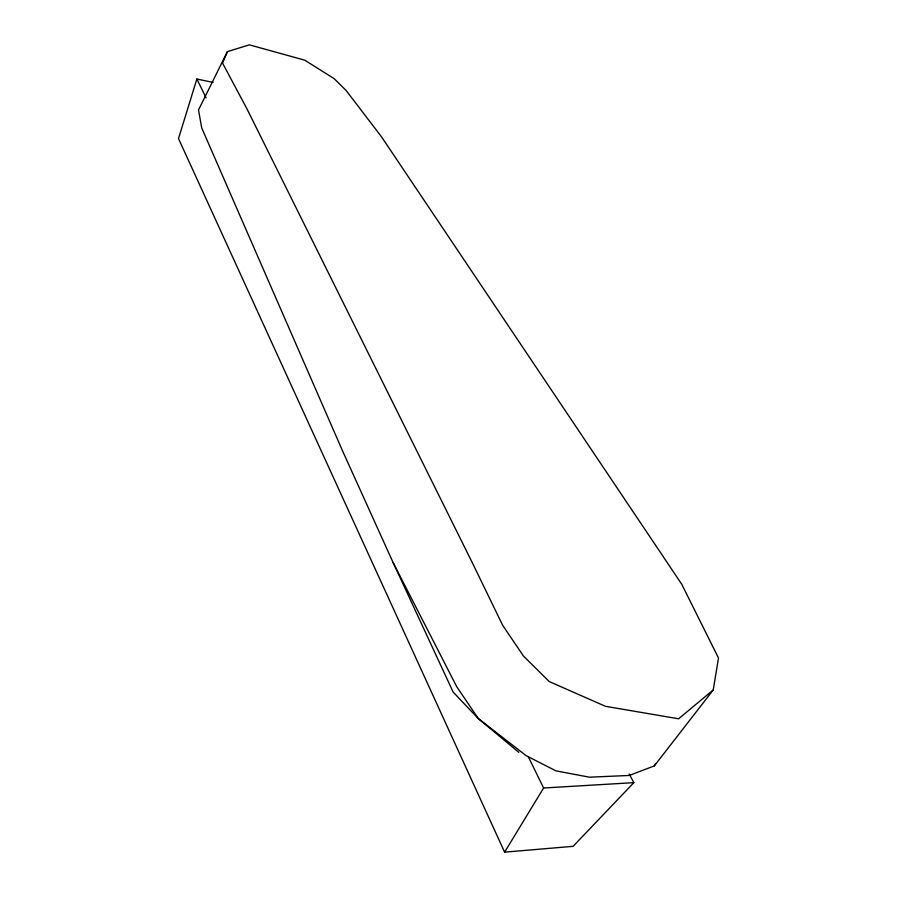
<?xml version="1.0" encoding="UTF-8"?>
<svg xmlns="http://www.w3.org/2000/svg" width="897" height="897" viewBox="0 0 897 897"><rect width="100%" height="100%" fill="white"/><g stroke="black" fill="none" stroke-linecap="round" stroke-linejoin="round"><path stroke-width="1.35" d="M393.121 562.587L456.741 686.721L478.258 718.531L526.102 755.644L555.972 770.871L589.464 777.194L629.246 775.457L654.294 765.915L713.238 689.95L718.497 658.039L681.787 584.317L381.528 136.849L346.141 90.507L334.155 78.656L304.688 60.155L249.377 44.85L227.39 51.634L198.495 109.961L201.724 127.946L342.576 450.956L393.121 562.587L453.131 692.047L478.258 718.531L518.836 752.359M213.105 82.423L196.869 79.026L178.503 138.564L504.619 852.15L573.105 846.331L633.843 782.655L629.223 774.021M227.39 51.634L222.557 63.115L247.146 109.21L472.764 563.641L502.612 625.209L523.377 655.942L549.244 681.563L605.419 706.298L678.603 718.8L713.238 689.95M654.294 765.915L655.595 763.47M504.619 852.15L543.604 788.003L633.843 782.655M196.869 79.026L206.097 97.874M528.243 756.586L543.604 788.003"/></g></svg>
